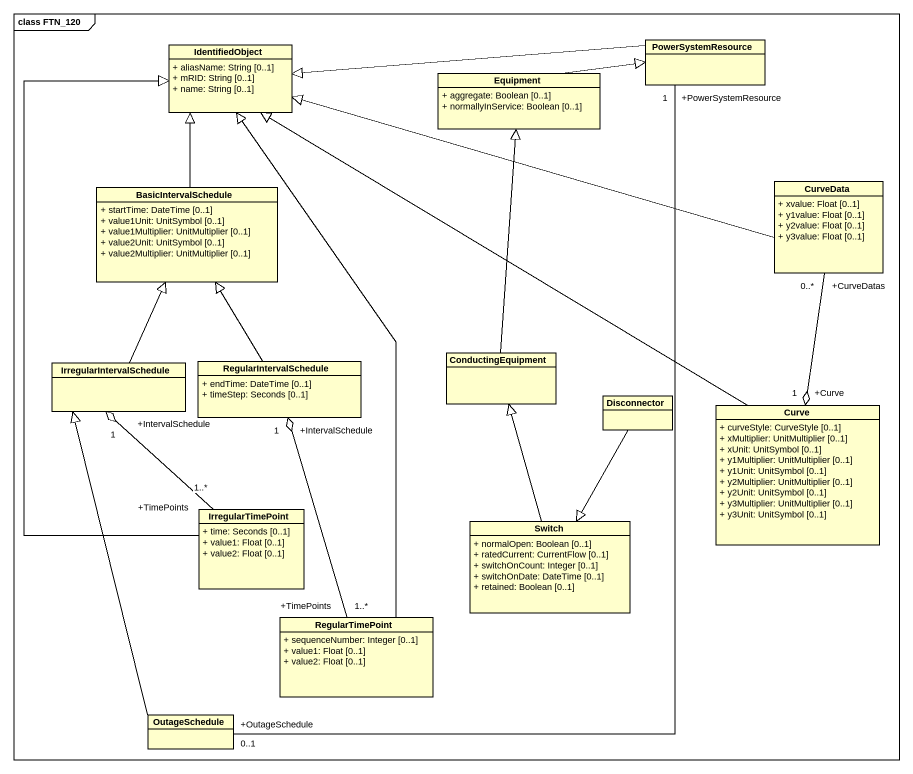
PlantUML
@startuml
mainframe class FTN_120
hide circle
hide empty members
skinparam classAttributeIconSize 0
class IdentifiedObject {
  + aliasName: String [0..1]
  + mRID: String [0..1]
  + name: String [0..1]
}
class PowerSystemResource
class Equipment {
  + aggregate: Boolean [0..1]
  + normallyInService: Boolean [0..1]
}
class BasicIntervalSchedule {
  + startTime: DateTime [0..1]
  + value1Unit: UnitSymbol [0..1]
  + value1Multiplier: UnitMultiplier [0..1]
  + value2Unit: UnitSymbol [0..1]
  + value2Multiplier: UnitMultiplier [0..1]
}
class CurveData {
  + xvalue: Float [0..1]
  + y1value: Float [0..1]
  + y2value: Float [0..1]
  + y3value: Float [0..1]
}
class IrregularIntervalSchedule
class RegularIntervalSchedule {
  + endTime: DateTime [0..1]
  + timeStep: Seconds [0..1]
}
class ConductingEquipment
class Disconnector
class Curve {
  + curveStyle: CurveStyle [0..1]
  + xMultiplier: UnitMultiplier [0..1]
  + xUnit: UnitSymbol [0..1]
  + y1Multiplier: UnitMultiplier [0..1]
  + y1Unit: UnitSymbol [0..1]
  + y2Multiplier: UnitMultiplier [0..1]
  + y2Unit: UnitSymbol [0..1]
  + y3Multiplier: UnitMultiplier [0..1]
  + y3Unit: UnitSymbol [0..1]
}
class IrregularTimePoint {
  + time: Seconds [0..1]
  + value1: Float [0..1]
  + value2: Float [0..1]
}
class Switch {
  + normalOpen: Boolean [0..1]
  + ratedCurrent: CurrentFlow [0..1]
  + switchOnCount: Integer [0..1]
  + switchOnDate: DateTime [0..1]
  + retained: Boolean [0..1]
}
class RegularTimePoint {
  + sequenceNumber: Integer [0..1]
  + value1: Float [0..1]
  + value2: Float [0..1]
}
class OutageSchedule
PowerSystemResource -left-|> IdentifiedObject
Equipment -right-|> PowerSystemResource
BasicIntervalSchedule -up-|> IdentifiedObject
CurveData -left-|> IdentifiedObject
CurveData "+CurveDatas\n0..*" --o "+Curve\n1" Curve
IrregularIntervalSchedule -up-|> BasicIntervalSchedule
IrregularIntervalSchedule "+IntervalSchedule\n1" o-- "+TimePoints\n1..*" IrregularTimePoint
RegularIntervalSchedule -up-|> BasicIntervalSchedule
RegularIntervalSchedule "+IntervalSchedule\n1" o-- "+TimePoints\n1..*" RegularTimePoint
ConductingEquipment -up-|> Equipment
Disconnector --|> Switch
Curve -up-|> IdentifiedObject
IrregularTimePoint -up-|> IdentifiedObject
Switch -up-|> ConductingEquipment
RegularTimePoint -up-|> IdentifiedObject
OutageSchedule "+OutageSchedule\n0..1" -up- "+PowerSystemResource\n1" PowerSystemResource
OutageSchedule -up-|> IrregularIntervalSchedule
@enduml
